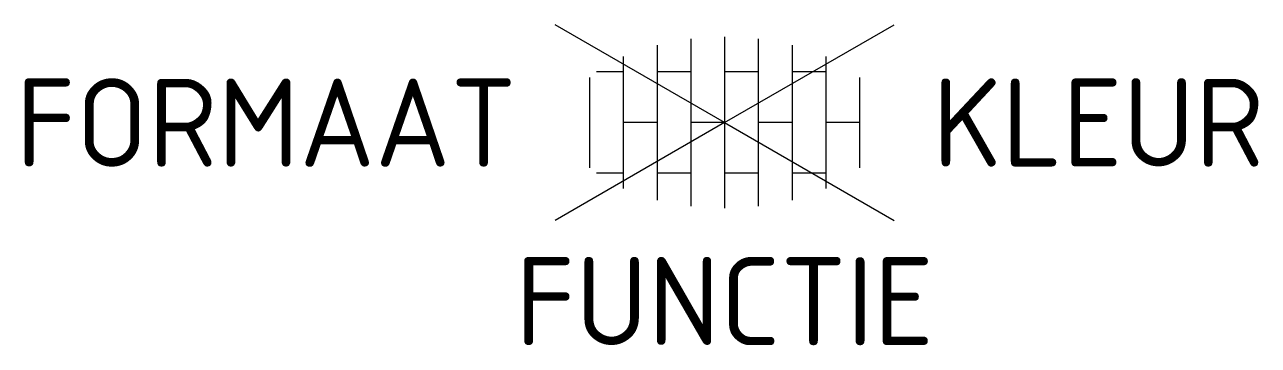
# Model space of a CAD drawing. Header units: metres. Extents: x -14.3 to 10.9, y -4.5 to 2.
import ezdxf
from ezdxf.enums import TextEntityAlignment as Align

# ---------------------------------------------------------------- set-up
doc = ezdxf.new("R2010")
doc.units = ezdxf.units.M
doc.styles.add('NLCS-ISO', font='NLCS-ISO.ttf')

msp = doc.modelspace()

# ---------------------------------------------------------------- linework, layer by layer
for p, q in [((0, 0), (-3.464, 2)), ((0, 0), (3.464, 2)), ((-1.38, 1.584), (-1.38, -1.584)), ((-0.69, 1.71), (-0.69, -1.71)), ((0, 1.75), (0, -1.75)), ((0.69, 1.71), (0.69, -1.71)), ((1.38, 1.584), (1.38, -1.584)), ((-2.07, 1.349), (-2.07, -1.349)), ((2.07, 1.349), (2.07, -1.349)), ((-2.07, 1.035), (-2.621, 1.035)), ((-0.69, 1.035), (-1.38, 1.035)), ((0.69, 1.035), (0, 1.035)), ((2.07, 1.035), (1.38, 1.035)), ((-2.76, 0.924), (-2.76, -0.924)), ((2.76, 0.924), (2.76, -0.924)), ((0, 0), (-3.464, -2)), ((-1.38, 0), (-2.07, 0)), ((0, 0), (3.464, -2)), ((0, 0), (-0.69, 0)), ((1.38, 0), (0.69, 0)), ((2.76, 0), (2.07, 0)), ((-2.07, -1.035), (-2.621, -1.035)), ((-0.69, -1.035), (-1.38, -1.035)), ((0.69, -1.035), (0, -1.035)), ((2.07, -1.035), (1.38, -1.035))]:
    msp.add_line(p, q)

# ---------------------------------------------------------------- texts
at = {"style": 'NLCS-ISO'}
msp.add_attdef('FORMAAT', text='DF', height=1.8, dxfattribs=at).set_placement((-4.25, 0), align=Align.MIDDLE_RIGHT)
msp.add_attdef('KLEUR', text='G', height=1.8, dxfattribs=at).set_placement((4.25, 0), align=Align.MIDDLE_LEFT)
at = {"style": 'NLCS-ISO', "flags": 1}
msp.add_attdef('FUNCTIE', text='', height=1.8, dxfattribs=at).set_placement((0, -2.75), align=Align.TOP_CENTER)

doc.saveas('drawing.dxf')
